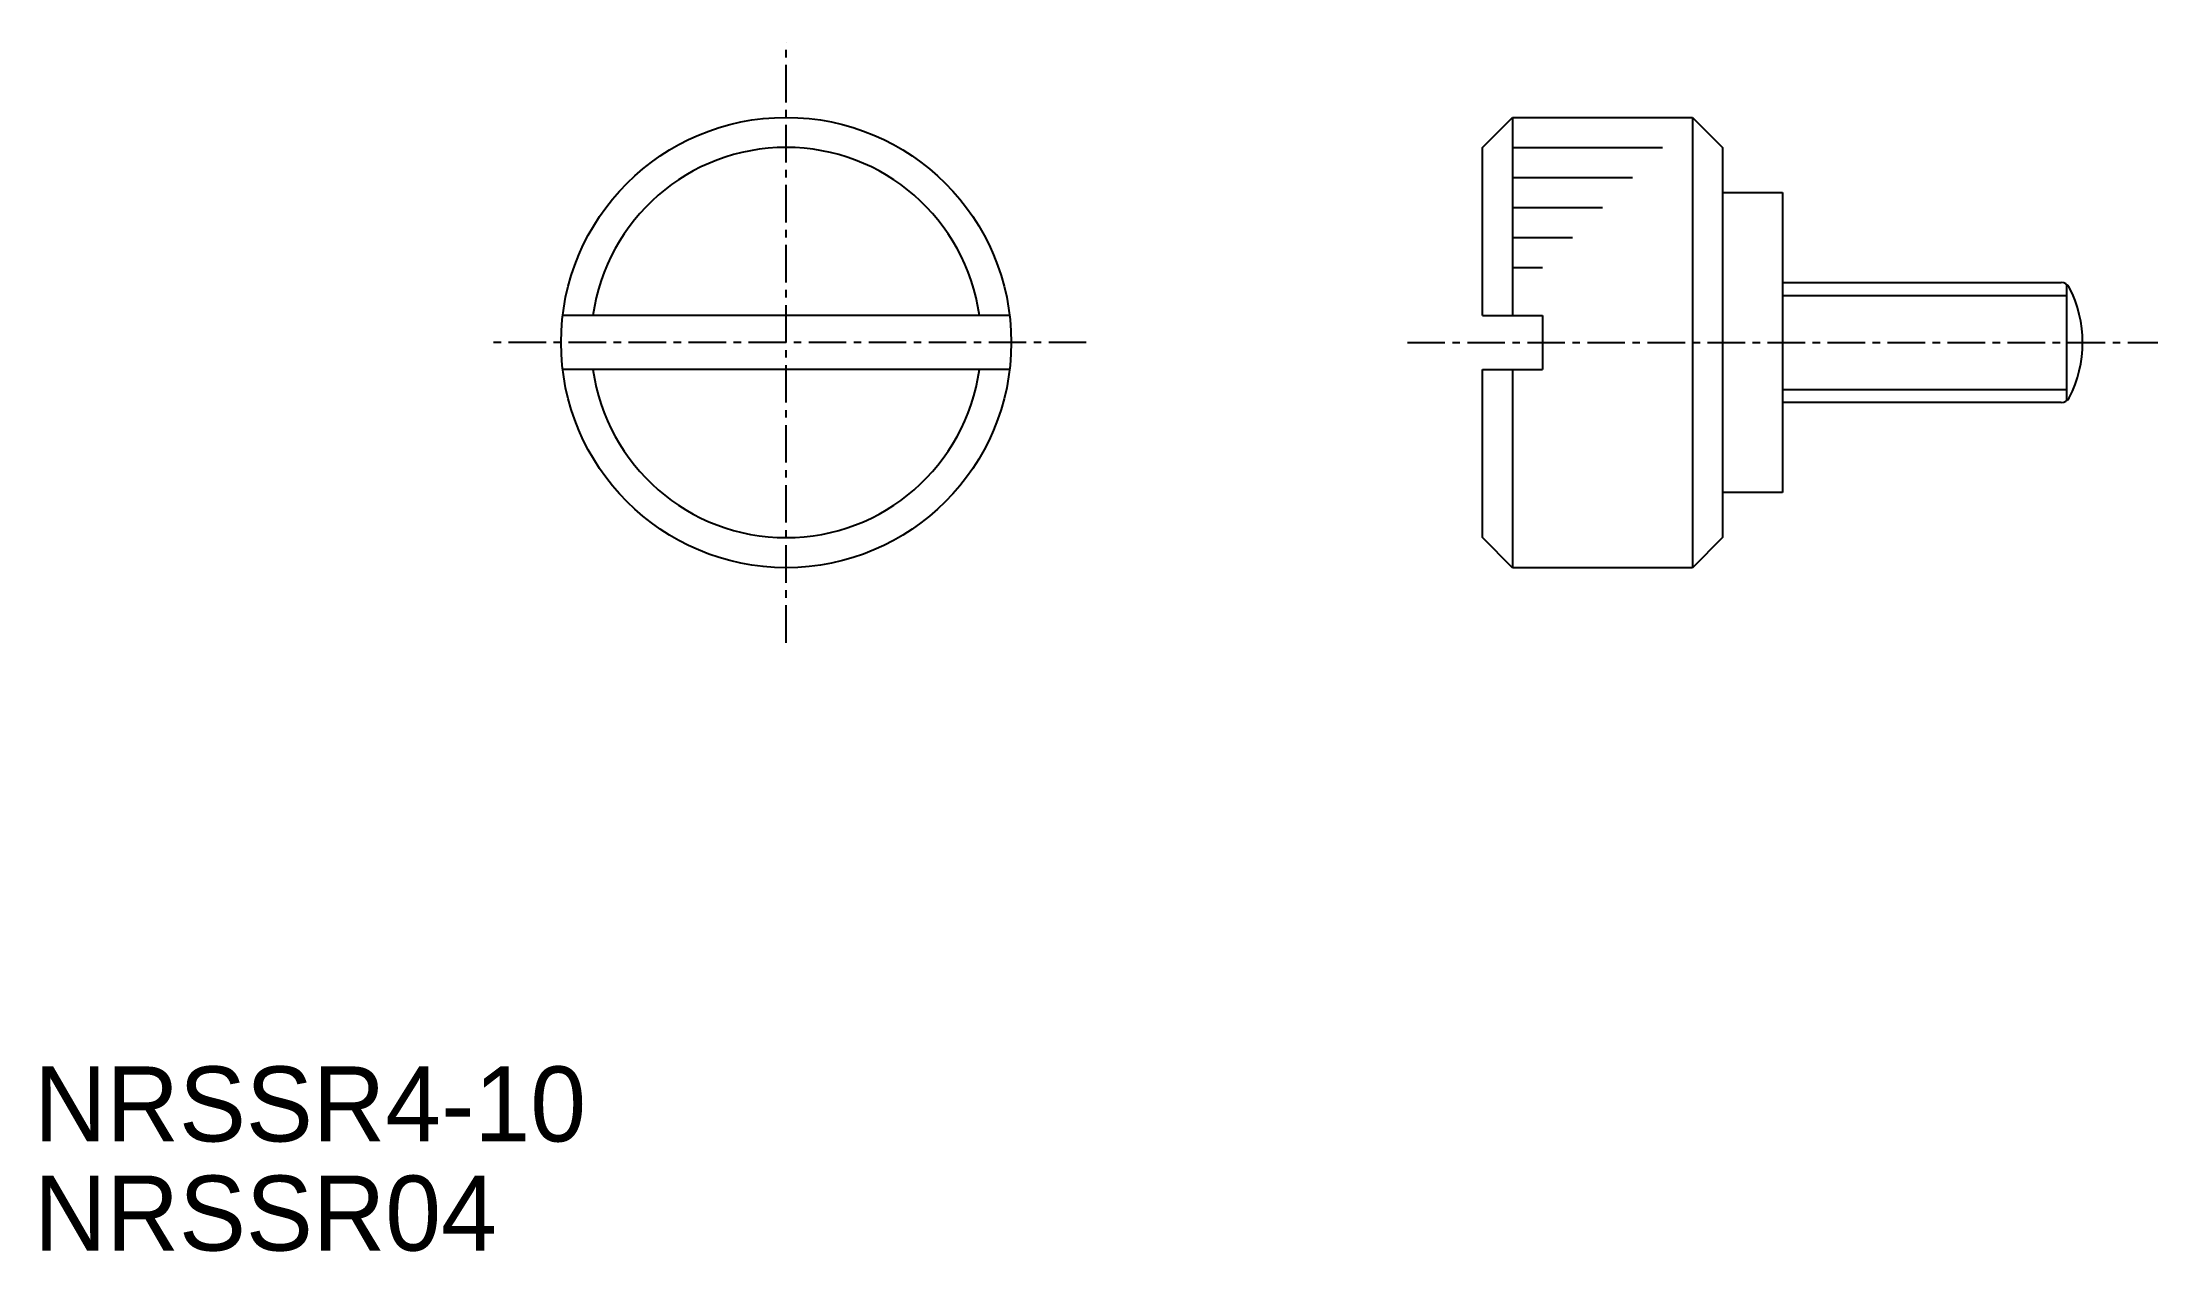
# Model space of a CAD drawing. Extents: x 0.3 to 70.8, y 0 to 40.2.
import ezdxf

# ---------------------------------------------------------------- set-up
doc = ezdxf.new("R2010")
doc.units = 0
doc.linetypes.add('CENTER', pattern=[2, 1.25, -0.25, 0.25, -0.25])
doc.layers.get('0').update_dxf_attribs({"linetype": 'CONTINUOUS'})
doc.layers.add('CENTER', color=1, linetype='CENTER')

msp = doc.modelspace()

# ---------------------------------------------------------------- linework, layer by layer
at = {"color": 7, "linetype": 'CONTINUOUS'}
for p, q in [((48.26, 36.749), (49.26, 37.749)), ((49.26, 37.749), (55.26, 37.749)), ((49.26, 37.749), (49.26, 31.149)), ((55.26, 37.749), (55.26, 22.749)), ((55.26, 37.749), (56.26, 36.749)), ((48.26, 31.149), (48.26, 36.749)), ((49.26, 36.749), (54.26, 36.749)), ((56.26, 36.749), (56.26, 35.249)), ((49.26, 35.749), (53.26, 35.749)), ((56.26, 35.249), (56.26, 25.249)), ((56.26, 35.249), (58.26, 35.249)), ((58.26, 35.249), (58.26, 25.249)), ((49.26, 34.749), (52.26, 34.749)), ((49.26, 33.749), (51.26, 33.749)), ((49.26, 32.749), (50.26, 32.749)), ((58.26, 32.249), (67.546, 32.249)), ((67.724, 32.191), (67.724, 28.308)), ((32.506, 31.149), (17.614, 31.149)), ((48.26, 31.149), (50.26, 31.149)), ((50.26, 31.149), (50.26, 29.349)), ((32.506, 29.349), (17.614, 29.349)), ((48.26, 23.749), (48.26, 29.349)), ((48.26, 29.349), (50.26, 29.349)), ((49.26, 29.349), (49.26, 22.749)), ((67.546, 28.249), (58.26, 28.249)), ((56.26, 25.249), (56.26, 23.749)), ((58.26, 25.249), (56.26, 25.249)), ((49.26, 22.749), (48.26, 23.749)), ((56.26, 23.749), (55.26, 22.749)), ((55.26, 22.749), (49.26, 22.749))]:
    msp.add_line(p, q, dxfattribs=at)
at = {"color": 3, "linetype": 'CONTINUOUS'}
for p, q in [((58.26, 31.82), (67.724, 31.82)), ((58.26, 28.679), (67.724, 28.679))]:
    msp.add_line(p, q, dxfattribs=at)
at = {"color": 7, "linetype": 'CONTINUOUS'}
msp.add_circle((25.06, 30.249), 7.5, dxfattribs=at)
for centre, radius, start, end in [((25.06, 30.249), 6.5, 7.95883, 172.04117), ((67.546, 31.949), 0.3, 27.35223, 90), ((64.26, 30.249), 4, 332.64777, 27.35223), ((25.06, 30.249), 6.5, 187.95883, 352.04117), ((67.546, 28.549), 0.3, 270, 332.64777)]:
    msp.add_arc(centre, radius, start, end, dxfattribs=at)
at = {"layer": 'CENTER', "color": 1, "linetype": 'CENTER'}
for p, q in [((25.06, 20.249), (25.06, 40.249)), ((35.06, 30.249), (15.06, 30.249)), ((45.76, 30.249), (70.76, 30.249))]:
    msp.add_line(p, q, dxfattribs=at)

# ---------------------------------------------------------------- texts
at = {"color": 7, "linetype": 'CONTINUOUS'}
for s, p in [('NRSSR4-10', (0, 3.635)), ('NRSSR04', (0, 0))]:
    msp.add_text(s, height=2.5, dxfattribs=at).set_placement(p)

doc.saveas('drawing.dxf')
